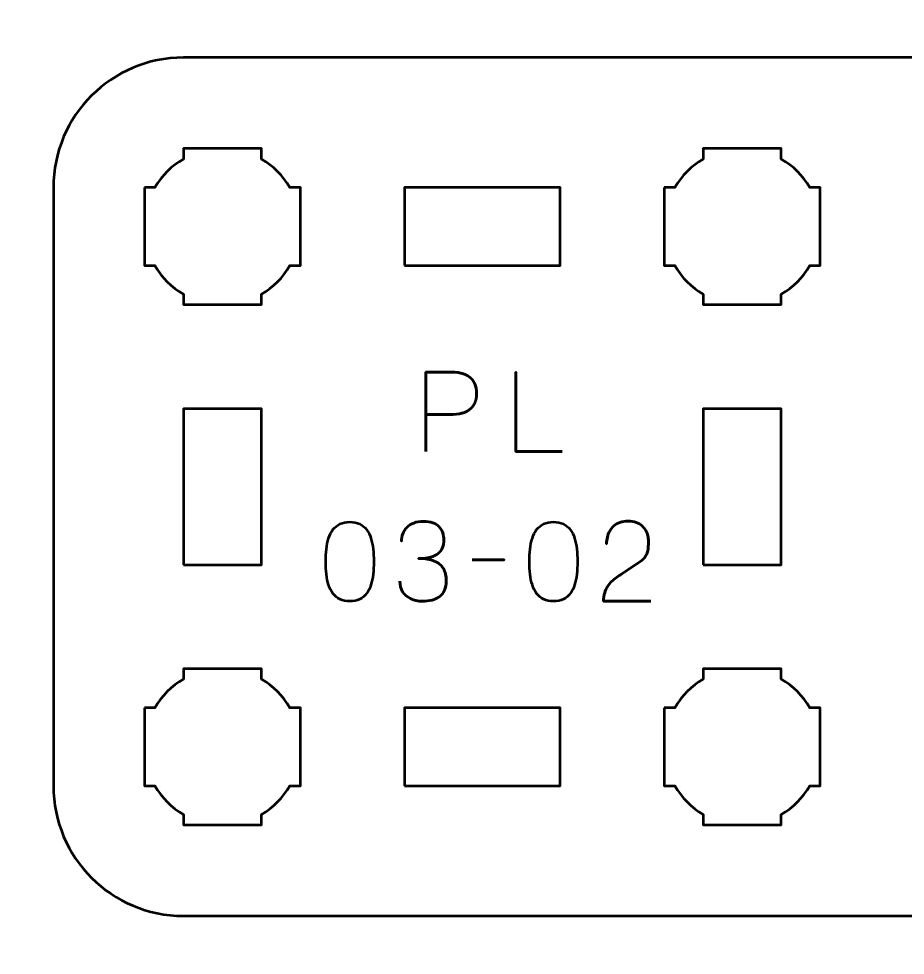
# Model space of a CAD drawing. Header units: centimetres. Extents: x -21 to 0, y -29.7 to 0.
# Drawn here: x -7.284 to -3.873, y -22.051 to -18.451 of the extents above; entities that cross this region are included whole.
import ezdxf

# ---------------------------------------------------------------- set-up
doc = ezdxf.new("R2010")
doc.units = ezdxf.units.CM
doc.header["$MEASUREMENT"] = 0
doc.layers.add('Layer 1', color=7, linetype='Continuous')

msp = doc.modelspace()

# ---------------------------------------------------------------- linework, layer by layer
at = {"layer": 'Layer 1', "lineweight": 53}
for points in [[(-5.8, -19.4), (-5.2, -19.4), (-5.2, -19.1), (-5.8, -19.1), (-5.8, -19.4)], [(-6.65, -20.55), (-6.35, -20.55), (-6.35, -19.95), (-6.65, -19.95), (-6.65, -20.55)], [(-4.65, -20.55), (-4.35, -20.55), (-4.35, -19.95), (-4.65, -19.95), (-4.65, -20.55)], [(-5.8, -21.4), (-5.2, -21.4), (-5.2, -21.1), (-5.8, -21.1), (-5.8, -21.4)]]:
    msp.add_lwpolyline(points, close=True, dxfattribs=at)
at = {"layer": 'Layer 1', "color": 1, "lineweight": 53}
msp.add_open_spline([(-21.00003, -29.19995), (-21.00003, -29.19995), (-21.00003, -5.89992), (-21.00003, -5.89992), (-21.00003, -5.89992), (-21.00003, -5.81709), (-20.93286, -5.74992), (-20.85003, -5.74992), (-20.85003, -5.74992), (-20.7672, -5.74992), (-20.70003, -5.68275), (-20.70003, -5.59992), (-20.70003, -5.59992), (-20.70003, -5.51709), (-20.7672, -5.44992), (-20.85003, -5.44992), (-20.85003, -5.44992), (-20.93286, -5.44992), (-21.00003, -5.38275), (-21.00003, -5.29992), (-21.00003, -5.29992), (-21.00003, -5.21709), (-20.93286, -5.14992), (-20.85003, -5.14992), (-20.85003, -5.14992), (-20.7672, -5.14992), (-20.70003, -5.08275), (-20.70003, -4.99992), (-20.70003, -4.99992), (-20.70003, -4.91709), (-20.7672, -4.84992), (-20.85003, -4.84992), (-20.85003, -4.84992), (-20.93286, -4.84992), (-21.00003, -4.78275), (-21.00003, -4.69992), (-21.00003, -4.69992), (-21.00003, -4.61709), (-20.93286, -4.54992), (-20.85003, -4.54992), (-20.85003, -4.54992), (-20.7672, -4.54992), (-20.70003, -4.48275), (-20.70003, -4.39992), (-20.70003, -4.39992), (-20.70003, -4.31709), (-20.7672, -4.24992), (-20.85003, -4.24992), (-20.85003, -4.24992), (-20.93286, -4.24992), (-21.00003, -4.18275), (-21.00003, -4.09992), (-21.00003, -4.09992), (-21.00003, -4.01709), (-20.93286, -3.94992), (-20.85003, -3.94992), (-20.85003, -3.94992), (-20.7672, -3.94992), (-20.70003, -3.88275), (-20.70003, -3.79992), (-20.70003, -3.79992), (-20.70003, -3.71709), (-20.7672, -3.64992), (-20.85003, -3.64992), (-20.85003, -3.64992), (-20.93286, -3.64992), (-21.00003, -3.58275), (-21.00003, -3.49992), (-21.00003, -3.49992), (-21.00003, -3.41709), (-20.93286, -3.34992), (-20.85003, -3.34992), (-20.85003, -3.34992), (-20.7672, -3.34992), (-20.70003, -3.28275), (-20.70003, -3.19992), (-20.70003, -3.19992), (-20.70003, -3.11709), (-20.7672, -3.04992), (-20.85003, -3.04992), (-20.85003, -3.04992), (-20.93286, -3.04992), (-21.00003, -2.98275), (-21.00003, -2.89992), (-21.00003, -2.89992), (-21.00003, -2.81709), (-20.93286, -2.74992), (-20.85003, -2.74992), (-20.85003, -2.74992), (-20.7672, -2.74992), (-20.70003, -2.68275), (-20.70003, -2.59992), (-20.70003, -2.59992), (-20.70003, -2.51709), (-20.7672, -2.44992), (-20.85003, -2.44992), (-20.85003, -2.44992), (-20.93286, -2.44992), (-21.00003, -2.38275), (-21.00003, -2.29992), (-21.00003, -2.29992), (-21.00003, -2.21709), (-20.93286, -2.14992), (-20.85003, -2.14992), (-20.85003, -2.14992), (-20.7672, -2.14992), (-20.70003, -2.08275), (-20.70003, -1.99992), (-20.70003, -1.99992), (-20.70003, -1.91709), (-20.7672, -1.84992), (-20.85003, -1.84992), (-20.85003, -1.84992), (-20.93286, -1.84992), (-21.00003, -1.78275), (-21.00003, -1.69992), (-21.00003, -1.69992), (-21.00003, -1.61709), (-20.93286, -1.54992), (-20.85003, -1.54992), (-20.85003, -1.54992), (-20.7672, -1.54992), (-20.70003, -1.48275), (-20.70003, -1.39992), (-20.70003, -1.39992), (-20.70003, -1.31709), (-20.7672, -1.24992), (-20.85003, -1.24992), (-20.85003, -1.24992), (-20.93286, -1.24992), (-21.00003, -1.18275), (-21.00003, -1.09992), (-21.00003, -1.09992), (-21.00003, -1.09992), (-21.00003, -0.49992), (-21.00003, -0.49992), (-21.00003, -0.49992), (-21.00003, -0.22295), (-20.77694, 0.00004), (-20.49994, 0.00004), (-20.49994, 0.00004), (-20.49994, 0.00004), (-0.50008, 0.00004), (-0.50008, 0.00004), (-0.50008, 0.00004), (-0.22294, 0.00004), (0.00002, -0.22295), (0.00002, -0.49992), (0.00002, -0.49992), (0.00002, -0.49992), (0.00002, -29.19995), (0.00002, -29.19995), (0.00002, -29.19995), (0.00002, -29.47695), (-0.22294, -29.70004), (-0.50008, -29.70004), (-0.50008, -29.70004), (-0.50008, -29.70004), (-20.49994, -29.70004), (-20.49994, -29.70004), (-20.49994, -29.70004), (-20.77694, -29.70004), (-21.00003, -29.47695), (-21.00003, -29.19995)], degree=3, knots=[0, 0, 0, 0, 0.0243902, 0.0243902, 0.0243902, 0.0243902, 0.0487805, 0.0487805, 0.0487805, 0.0487805, 0.0731707, 0.0731707, 0.0731707, 0.0731707, 0.097561, 0.097561, 0.097561, 0.097561, 0.1219512, 0.1219512, 0.1219512, 0.1219512, 0.1463415, 0.1463415, 0.1463415, 0.1463415, 0.1707317, 0.1707317, 0.1707317, 0.1707317, 0.195122, 0.195122, 0.195122, 0.195122, 0.2195122, 0.2195122, 0.2195122, 0.2195122, 0.2439024, 0.2439024, 0.2439024, 0.2439024, 0.2682927, 0.2682927, 0.2682927, 0.2682927, 0.2926829, 0.2926829, 0.2926829, 0.2926829, 0.3170732, 0.3170732, 0.3170732, 0.3170732, 0.3414634, 0.3414634, 0.3414634, 0.3414634, 0.3658537, 0.3658537, 0.3658537, 0.3658537, 0.3902439, 0.3902439, 0.3902439, 0.3902439, 0.4146341, 0.4146341, 0.4146341, 0.4146341, 0.4390244, 0.4390244, 0.4390244, 0.4390244, 0.4634146, 0.4634146, 0.4634146, 0.4634146, 0.4878049, 0.4878049, 0.4878049, 0.4878049, 0.5121951, 0.5121951, 0.5121951, 0.5121951, 0.5365854, 0.5365854, 0.5365854, 0.5365854, 0.5609756, 0.5609756, 0.5609756, 0.5609756, 0.5853659, 0.5853659, 0.5853659, 0.5853659, 0.6097561, 0.6097561, 0.6097561, 0.6097561, 0.6341463, 0.6341463, 0.6341463, 0.6341463, 0.6585366, 0.6585366, 0.6585366, 0.6585366, 0.6829268, 0.6829268, 0.6829268, 0.6829268, 0.7073171, 0.7073171, 0.7073171, 0.7073171, 0.7317073, 0.7317073, 0.7317073, 0.7317073, 0.7560976, 0.7560976, 0.7560976, 0.7560976, 0.7804878, 0.7804878, 0.7804878, 0.7804878, 0.804878, 0.804878, 0.804878, 0.804878, 0.8292683, 0.8292683, 0.8292683, 0.8292683, 0.8536585, 0.8536585, 0.8536585, 0.8536585, 0.8780488, 0.8780488, 0.8780488, 0.8780488, 0.902439, 0.902439, 0.902439, 0.902439, 0.9268293, 0.9268293, 0.9268293, 0.9268293, 0.9512195, 0.9512195, 0.9512195, 0.9512195, 0.9756098, 0.9756098, 0.9756098, 0.9756098, 1, 1, 1, 1], dxfattribs=at)
at = {"layer": 'Layer 1', "color": 3, "lineweight": 53}
msp.add_open_spline([(-7.15, -21.4), (-7.15, -21.4), (-7.15, -19.1), (-7.15, -19.1), (-7.15, -19.1), (-7.15, -18.82391), (-6.92609, -18.6), (-6.65, -18.6), (-6.65, -18.6), (-6.65, -18.6), (-2.35, -18.6), (-2.35, -18.6), (-2.35, -18.6), (-2.07391, -18.6), (-1.85, -18.82391), (-1.85, -19.1), (-1.85, -19.1), (-1.85, -19.1), (-1.85, -21.4), (-1.85, -21.4), (-1.85, -21.4), (-1.85, -21.67609), (-2.07391, -21.9), (-2.35, -21.9), (-2.35, -21.9), (-2.35, -21.9), (-6.65, -21.9), (-6.65, -21.9), (-6.65, -21.9), (-6.92609, -21.9), (-7.15, -21.67609), (-7.15, -21.4)], degree=3, knots=[0, 0, 0, 0, 0.125, 0.125, 0.125, 0.125, 0.25, 0.25, 0.25, 0.25, 0.375, 0.375, 0.375, 0.375, 0.5, 0.5, 0.5, 0.5, 0.625, 0.625, 0.625, 0.625, 0.75, 0.75, 0.75, 0.75, 0.875, 0.875, 0.875, 0.875, 1, 1, 1, 1], dxfattribs=at)
at = {"layer": 'Layer 1', "lineweight": 53}
for points in [[(-6.8, -19.1), (-6.8, -19.1), (-6.75985, -19.1), (-6.75985, -19.1), (-6.75985, -19.1), (-6.7335, -19.05447), (-6.69553, -19.0165), (-6.65, -18.99015), (-6.65, -18.99015), (-6.65, -18.99015), (-6.65, -18.95), (-6.65, -18.95), (-6.65, -18.95), (-6.65, -18.95), (-6.5, -18.95), (-6.5, -18.95), (-6.5, -18.95), (-6.5, -18.95), (-6.35, -18.95), (-6.35, -18.95), (-6.35, -18.95), (-6.35, -18.95), (-6.35, -18.99015), (-6.35, -18.99015), (-6.35, -18.99015), (-6.30447, -19.0165), (-6.2665, -19.05447), (-6.24015, -19.1), (-6.24015, -19.1), (-6.24015, -19.1), (-6.2, -19.1), (-6.2, -19.1), (-6.2, -19.1), (-6.2, -19.1), (-6.2, -19.25), (-6.2, -19.25), (-6.2, -19.25), (-6.2, -19.25), (-6.2, -19.4), (-6.2, -19.4), (-6.2, -19.4), (-6.2, -19.4), (-6.24015, -19.4), (-6.24015, -19.4), (-6.24015, -19.4), (-6.2665, -19.44553), (-6.30447, -19.4835), (-6.35, -19.50985), (-6.35, -19.50985), (-6.35, -19.50985), (-6.35, -19.55), (-6.35, -19.55), (-6.35, -19.55), (-6.35, -19.55), (-6.5, -19.55), (-6.5, -19.55), (-6.5, -19.55), (-6.5, -19.55), (-6.65, -19.55), (-6.65, -19.55), (-6.65, -19.55), (-6.65, -19.55), (-6.65, -19.50985), (-6.65, -19.50985), (-6.65, -19.50985), (-6.69553, -19.4835), (-6.7335, -19.44553), (-6.75985, -19.4), (-6.75985, -19.4), (-6.75985, -19.4), (-6.8, -19.4), (-6.8, -19.4), (-6.8, -19.4), (-6.8, -19.4), (-6.8, -19.25), (-6.8, -19.25), (-6.8, -19.25), (-6.8, -19.25), (-6.8, -19.1), (-6.8, -19.1)], [(-4.8, -19.1), (-4.8, -19.1), (-4.75985, -19.1), (-4.75985, -19.1), (-4.75985, -19.1), (-4.7335, -19.05447), (-4.69553, -19.0165), (-4.65, -18.99015), (-4.65, -18.99015), (-4.65, -18.99015), (-4.65, -18.95), (-4.65, -18.95), (-4.65, -18.95), (-4.65, -18.95), (-4.5, -18.95), (-4.5, -18.95), (-4.5, -18.95), (-4.5, -18.95), (-4.35, -18.95), (-4.35, -18.95), (-4.35, -18.95), (-4.35, -18.95), (-4.35, -18.99015), (-4.35, -18.99015), (-4.35, -18.99015), (-4.30447, -19.0165), (-4.2665, -19.05447), (-4.24015, -19.1), (-4.24015, -19.1), (-4.24015, -19.1), (-4.2, -19.1), (-4.2, -19.1), (-4.2, -19.1), (-4.2, -19.1), (-4.2, -19.25), (-4.2, -19.25), (-4.2, -19.25), (-4.2, -19.25), (-4.2, -19.4), (-4.2, -19.4), (-4.2, -19.4), (-4.2, -19.4), (-4.24015, -19.4), (-4.24015, -19.4), (-4.24015, -19.4), (-4.2665, -19.44553), (-4.30447, -19.4835), (-4.35, -19.50985), (-4.35, -19.50985), (-4.35, -19.50985), (-4.35, -19.55), (-4.35, -19.55), (-4.35, -19.55), (-4.35, -19.55), (-4.5, -19.55), (-4.5, -19.55), (-4.5, -19.55), (-4.5, -19.55), (-4.65, -19.55), (-4.65, -19.55), (-4.65, -19.55), (-4.65, -19.55), (-4.65, -19.50985), (-4.65, -19.50985), (-4.65, -19.50985), (-4.69553, -19.4835), (-4.7335, -19.44553), (-4.75985, -19.4), (-4.75985, -19.4), (-4.75985, -19.4), (-4.8, -19.4), (-4.8, -19.4), (-4.8, -19.4), (-4.8, -19.4), (-4.8, -19.25), (-4.8, -19.25), (-4.8, -19.25), (-4.8, -19.25), (-4.8, -19.1), (-4.8, -19.1)], [(-6.8, -21.1), (-6.8, -21.1), (-6.75985, -21.1), (-6.75985, -21.1), (-6.75985, -21.1), (-6.7335, -21.05447), (-6.69553, -21.0165), (-6.65, -20.99015), (-6.65, -20.99015), (-6.65, -20.99015), (-6.65, -20.95), (-6.65, -20.95), (-6.65, -20.95), (-6.65, -20.95), (-6.5, -20.95), (-6.5, -20.95), (-6.5, -20.95), (-6.5, -20.95), (-6.35, -20.95), (-6.35, -20.95), (-6.35, -20.95), (-6.35, -20.95), (-6.35, -20.99015), (-6.35, -20.99015), (-6.35, -20.99015), (-6.30447, -21.0165), (-6.2665, -21.05447), (-6.24015, -21.1), (-6.24015, -21.1), (-6.24015, -21.1), (-6.2, -21.1), (-6.2, -21.1), (-6.2, -21.1), (-6.2, -21.1), (-6.2, -21.25), (-6.2, -21.25), (-6.2, -21.25), (-6.2, -21.25), (-6.2, -21.4), (-6.2, -21.4), (-6.2, -21.4), (-6.2, -21.4), (-6.24015, -21.4), (-6.24015, -21.4), (-6.24015, -21.4), (-6.2665, -21.44553), (-6.30447, -21.4835), (-6.35, -21.50985), (-6.35, -21.50985), (-6.35, -21.50985), (-6.35, -21.55), (-6.35, -21.55), (-6.35, -21.55), (-6.35, -21.55), (-6.5, -21.55), (-6.5, -21.55), (-6.5, -21.55), (-6.5, -21.55), (-6.65, -21.55), (-6.65, -21.55), (-6.65, -21.55), (-6.65, -21.55), (-6.65, -21.50985), (-6.65, -21.50985), (-6.65, -21.50985), (-6.69553, -21.4835), (-6.7335, -21.44553), (-6.75985, -21.4), (-6.75985, -21.4), (-6.75985, -21.4), (-6.8, -21.4), (-6.8, -21.4), (-6.8, -21.4), (-6.8, -21.4), (-6.8, -21.25), (-6.8, -21.25), (-6.8, -21.25), (-6.8, -21.25), (-6.8, -21.1), (-6.8, -21.1)], [(-4.8, -21.1), (-4.8, -21.1), (-4.75985, -21.1), (-4.75985, -21.1), (-4.75985, -21.1), (-4.7335, -21.05447), (-4.69553, -21.0165), (-4.65, -20.99015), (-4.65, -20.99015), (-4.65, -20.99015), (-4.65, -20.95), (-4.65, -20.95), (-4.65, -20.95), (-4.65, -20.95), (-4.5, -20.95), (-4.5, -20.95), (-4.5, -20.95), (-4.5, -20.95), (-4.35, -20.95), (-4.35, -20.95), (-4.35, -20.95), (-4.35, -20.95), (-4.35, -20.99015), (-4.35, -20.99015), (-4.35, -20.99015), (-4.30447, -21.0165), (-4.2665, -21.05447), (-4.24015, -21.1), (-4.24015, -21.1), (-4.24015, -21.1), (-4.2, -21.1), (-4.2, -21.1), (-4.2, -21.1), (-4.2, -21.1), (-4.2, -21.25), (-4.2, -21.25), (-4.2, -21.25), (-4.2, -21.25), (-4.2, -21.4), (-4.2, -21.4), (-4.2, -21.4), (-4.2, -21.4), (-4.24015, -21.4), (-4.24015, -21.4), (-4.24015, -21.4), (-4.2665, -21.44553), (-4.30447, -21.4835), (-4.35, -21.50985), (-4.35, -21.50985), (-4.35, -21.50985), (-4.35, -21.55), (-4.35, -21.55), (-4.35, -21.55), (-4.35, -21.55), (-4.5, -21.55), (-4.5, -21.55), (-4.5, -21.55), (-4.5, -21.55), (-4.65, -21.55), (-4.65, -21.55), (-4.65, -21.55), (-4.65, -21.55), (-4.65, -21.50985), (-4.65, -21.50985), (-4.65, -21.50985), (-4.69553, -21.4835), (-4.7335, -21.44553), (-4.75985, -21.4), (-4.75985, -21.4), (-4.75985, -21.4), (-4.8, -21.4), (-4.8, -21.4), (-4.8, -21.4), (-4.8, -21.4), (-4.8, -21.25), (-4.8, -21.25), (-4.8, -21.25), (-4.8, -21.25), (-4.8, -21.1), (-4.8, -21.1)]]:
    msp.add_open_spline(points, degree=3, knots=[0, 0, 0, 0, 0.05, 0.05, 0.05, 0.05, 0.1, 0.1, 0.1, 0.1, 0.15, 0.15, 0.15, 0.15, 0.2, 0.2, 0.2, 0.2, 0.25, 0.25, 0.25, 0.25, 0.3, 0.3, 0.3, 0.3, 0.35, 0.35, 0.35, 0.35, 0.4, 0.4, 0.4, 0.4, 0.45, 0.45, 0.45, 0.45, 0.5, 0.5, 0.5, 0.5, 0.55, 0.55, 0.55, 0.55, 0.6, 0.6, 0.6, 0.6, 0.65, 0.65, 0.65, 0.65, 0.7, 0.7, 0.7, 0.7, 0.75, 0.75, 0.75, 0.75, 0.8, 0.8, 0.8, 0.8, 0.85, 0.85, 0.85, 0.85, 0.9, 0.9, 0.9, 0.9, 0.95, 0.95, 0.95, 0.95, 1, 1, 1, 1], dxfattribs=at)
at = {"layer": 'Layer 1', "color": 5, "lineweight": 53}
for points, knots in [([(-5.71759, -20.11494), (-5.71759, -20.11494), (-5.71759, -19.80972), (-5.71759, -19.80972), (-5.71759, -19.80972), (-5.71759, -19.80972), (-5.62022, -19.80972), (-5.62022, -19.80972), (-5.62022, -19.80972), (-5.60075, -19.80979), (-5.58474, -19.81198), (-5.57211, -19.81621), (-5.57211, -19.81621), (-5.55955, -19.82037), (-5.54967, -19.82616), (-5.54254, -19.8335), (-5.54254, -19.8335), (-5.53542, -19.84076), (-5.53034, -19.84909), (-5.52723, -19.85847), (-5.52723, -19.85847), (-5.5242, -19.86786), (-5.52244, -19.87766), (-5.52201, -19.88804), (-5.52201, -19.88804), (-5.52152, -19.89841), (-5.52272, -19.90857), (-5.52554, -19.91844), (-5.52554, -19.91844), (-5.52843, -19.92832), (-5.5333, -19.93728), (-5.54029, -19.94533), (-5.54029, -19.94533), (-5.5472, -19.95337), (-5.55658, -19.95979), (-5.56837, -19.96452), (-5.56837, -19.96452), (-5.58015, -19.96931), (-5.59475, -19.97171), (-5.61218, -19.97185), (-5.61218, -19.97185), (-5.61218, -19.97185), (-5.71759, -19.97185), (-5.71759, -19.97185), (-5.71759, -19.97185), (-5.71759, -19.97185), (-5.61218, -19.97185), (-5.61218, -19.97185), (-5.61218, -19.97185), (-5.59511, -19.97171), (-5.58064, -19.96931), (-5.56893, -19.96452), (-5.56893, -19.96452), (-5.55715, -19.95979), (-5.54776, -19.95337), (-5.54071, -19.94533), (-5.54071, -19.94533), (-5.53372, -19.93728), (-5.52871, -19.92832), (-5.52575, -19.91844), (-5.52575, -19.91844), (-5.52279, -19.90857), (-5.52152, -19.89841), (-5.52201, -19.88804), (-5.52201, -19.88804), (-5.52244, -19.87766), (-5.5242, -19.86786), (-5.52737, -19.85847), (-5.52737, -19.85847), (-5.53048, -19.84909), (-5.5357, -19.84076), (-5.54283, -19.8335), (-5.54283, -19.8335), (-5.55002, -19.82616), (-5.5599, -19.82037), (-5.57246, -19.81621), (-5.57246, -19.81621), (-5.58509, -19.81198), (-5.60096, -19.80979), (-5.62022, -19.80972), (-5.62022, -19.80972), (-5.62022, -19.80972), (-5.71759, -19.80972), (-5.71759, -19.80972), (-5.71759, -19.80972), (-5.71759, -19.80972), (-5.71759, -20.11494), (-5.71759, -20.11494)], [0, 0, 0, 0, 0.0454545, 0.0454545, 0.0454545, 0.0454545, 0.0909091, 0.0909091, 0.0909091, 0.0909091, 0.1363636, 0.1363636, 0.1363636, 0.1363636, 0.1818182, 0.1818182, 0.1818182, 0.1818182, 0.2272727, 0.2272727, 0.2272727, 0.2272727, 0.2727273, 0.2727273, 0.2727273, 0.2727273, 0.3181818, 0.3181818, 0.3181818, 0.3181818, 0.3636364, 0.3636364, 0.3636364, 0.3636364, 0.4090909, 0.4090909, 0.4090909, 0.4090909, 0.4545455, 0.4545455, 0.4545455, 0.4545455, 0.5, 0.5, 0.5, 0.5, 0.5454545, 0.5454545, 0.5454545, 0.5454545, 0.5909091, 0.5909091, 0.5909091, 0.5909091, 0.6363636, 0.6363636, 0.6363636, 0.6363636, 0.6818182, 0.6818182, 0.6818182, 0.6818182, 0.7272727, 0.7272727, 0.7272727, 0.7272727, 0.7727273, 0.7727273, 0.7727273, 0.7727273, 0.8181818, 0.8181818, 0.8181818, 0.8181818, 0.8636364, 0.8636364, 0.8636364, 0.8636364, 0.9090909, 0.9090909, 0.9090909, 0.9090909, 0.9545455, 0.9545455, 0.9545455, 0.9545455, 1, 1, 1, 1]), ([(-5.19309, -20.11494), (-5.19309, -20.11494), (-5.37131, -20.11494), (-5.37131, -20.11494), (-5.37131, -20.11494), (-5.37131, -20.11494), (-5.37131, -19.80972), (-5.37131, -19.80972), (-5.37131, -19.80972), (-5.37131, -19.80972), (-5.37131, -20.11494), (-5.37131, -20.11494), (-5.37131, -20.11494), (-5.37131, -20.11494), (-5.19309, -20.11494), (-5.19309, -20.11494)], [0, 0, 0, 0, 0.25, 0.25, 0.25, 0.25, 0.5, 0.5, 0.5, 0.5, 0.75, 0.75, 0.75, 0.75, 1, 1, 1, 1]), ([(-6.0099, -20.69025), (-5.99509, -20.69018), (-5.98232, -20.68757), (-5.97166, -20.68249), (-5.97166, -20.68249), (-5.96108, -20.67741), (-5.95226, -20.67014), (-5.94521, -20.6609), (-5.94521, -20.6609), (-5.93822, -20.65159), (-5.93272, -20.64058), (-5.92863, -20.62788), (-5.92863, -20.62788), (-5.9246, -20.61518), (-5.92171, -20.60128), (-5.92009, -20.58604), (-5.92009, -20.58604), (-5.91839, -20.5708), (-5.91755, -20.55478), (-5.91762, -20.53785), (-5.91762, -20.53785), (-5.91755, -20.52099), (-5.91839, -20.50497), (-5.92009, -20.4898), (-5.92009, -20.4898), (-5.92171, -20.47463), (-5.9246, -20.46066), (-5.92863, -20.44796), (-5.92863, -20.44796), (-5.93272, -20.43533), (-5.93822, -20.42433), (-5.94521, -20.41494), (-5.94521, -20.41494), (-5.95226, -20.40563), (-5.96108, -20.39836), (-5.97166, -20.39328), (-5.97166, -20.39328), (-5.98232, -20.38813), (-5.99509, -20.38552), (-6.0099, -20.38545), (-6.0099, -20.38545), (-6.02472, -20.38552), (-6.03749, -20.38813), (-6.04815, -20.39328), (-6.04815, -20.39328), (-6.05873, -20.39836), (-6.06755, -20.40563), (-6.0746, -20.41494), (-6.0746, -20.41494), (-6.08159, -20.42433), (-6.08709, -20.43533), (-6.09118, -20.44796), (-6.09118, -20.44796), (-6.09521, -20.46066), (-6.0981, -20.47463), (-6.09972, -20.4898), (-6.09972, -20.4898), (-6.10141, -20.50497), (-6.10226, -20.52099), (-6.10219, -20.53785), (-6.10219, -20.53785), (-6.10226, -20.55478), (-6.10141, -20.5708), (-6.09972, -20.58604), (-6.09972, -20.58604), (-6.0981, -20.60128), (-6.09521, -20.61518), (-6.09118, -20.62788), (-6.09118, -20.62788), (-6.08709, -20.64058), (-6.08159, -20.65159), (-6.0746, -20.6609), (-6.0746, -20.6609), (-6.06755, -20.67014), (-6.05873, -20.67741), (-6.04815, -20.68249), (-6.04815, -20.68249), (-6.03749, -20.68757), (-6.02472, -20.69018), (-6.0099, -20.69025)], [0, 0, 0, 0, 0.05, 0.05, 0.05, 0.05, 0.1, 0.1, 0.1, 0.1, 0.15, 0.15, 0.15, 0.15, 0.2, 0.2, 0.2, 0.2, 0.25, 0.25, 0.25, 0.25, 0.3, 0.3, 0.3, 0.3, 0.35, 0.35, 0.35, 0.35, 0.4, 0.4, 0.4, 0.4, 0.45, 0.45, 0.45, 0.45, 0.5, 0.5, 0.5, 0.5, 0.55, 0.55, 0.55, 0.55, 0.6, 0.6, 0.6, 0.6, 0.65, 0.65, 0.65, 0.65, 0.7, 0.7, 0.7, 0.7, 0.75, 0.75, 0.75, 0.75, 0.8, 0.8, 0.8, 0.8, 0.85, 0.85, 0.85, 0.85, 0.9, 0.9, 0.9, 0.9, 0.95, 0.95, 0.95, 0.95, 1, 1, 1, 1]), ([(-6.0099, -20.69025), (-5.99509, -20.69018), (-5.98232, -20.68757), (-5.97166, -20.68249), (-5.97166, -20.68249), (-5.96108, -20.67741), (-5.95226, -20.67014), (-5.94521, -20.6609), (-5.94521, -20.6609), (-5.93822, -20.65159), (-5.93272, -20.64058), (-5.92863, -20.62788), (-5.92863, -20.62788), (-5.9246, -20.61518), (-5.92171, -20.60128), (-5.92009, -20.58604), (-5.92009, -20.58604), (-5.91839, -20.5708), (-5.91755, -20.55478), (-5.91762, -20.53785), (-5.91762, -20.53785), (-5.91755, -20.52099), (-5.91839, -20.50497), (-5.92009, -20.4898), (-5.92009, -20.4898), (-5.92171, -20.47463), (-5.9246, -20.46066), (-5.92863, -20.44796), (-5.92863, -20.44796), (-5.93272, -20.43533), (-5.93822, -20.42433), (-5.94521, -20.41494), (-5.94521, -20.41494), (-5.95226, -20.40563), (-5.96108, -20.39836), (-5.97166, -20.39328), (-5.97166, -20.39328), (-5.98232, -20.38813), (-5.99509, -20.38552), (-6.0099, -20.38545), (-6.0099, -20.38545), (-6.02472, -20.38552), (-6.03749, -20.38813), (-6.04815, -20.39328), (-6.04815, -20.39328), (-6.05873, -20.39836), (-6.06755, -20.40563), (-6.0746, -20.41494), (-6.0746, -20.41494), (-6.08159, -20.42433), (-6.08709, -20.43533), (-6.09118, -20.44796), (-6.09118, -20.44796), (-6.09521, -20.46066), (-6.0981, -20.47463), (-6.09972, -20.4898), (-6.09972, -20.4898), (-6.10141, -20.50497), (-6.10226, -20.52099), (-6.10219, -20.53785), (-6.10219, -20.53785), (-6.10226, -20.55478), (-6.10141, -20.5708), (-6.09972, -20.58604), (-6.09972, -20.58604), (-6.0981, -20.60128), (-6.09521, -20.61518), (-6.09118, -20.62788), (-6.09118, -20.62788), (-6.08709, -20.64058), (-6.08159, -20.65159), (-6.0746, -20.6609), (-6.0746, -20.6609), (-6.06755, -20.67014), (-6.05873, -20.67741), (-6.04815, -20.68249), (-6.04815, -20.68249), (-6.03749, -20.68757), (-6.02472, -20.69018), (-6.0099, -20.69025)], [0, 0, 0, 0, 0.05, 0.05, 0.05, 0.05, 0.1, 0.1, 0.1, 0.1, 0.15, 0.15, 0.15, 0.15, 0.2, 0.2, 0.2, 0.2, 0.25, 0.25, 0.25, 0.25, 0.3, 0.3, 0.3, 0.3, 0.35, 0.35, 0.35, 0.35, 0.4, 0.4, 0.4, 0.4, 0.45, 0.45, 0.45, 0.45, 0.5, 0.5, 0.5, 0.5, 0.55, 0.55, 0.55, 0.55, 0.6, 0.6, 0.6, 0.6, 0.65, 0.65, 0.65, 0.65, 0.7, 0.7, 0.7, 0.7, 0.75, 0.75, 0.75, 0.75, 0.8, 0.8, 0.8, 0.8, 0.85, 0.85, 0.85, 0.85, 0.9, 0.9, 0.9, 0.9, 0.95, 0.95, 0.95, 0.95, 1, 1, 1, 1]), ([(-5.81729, -20.61363), (-5.81722, -20.62887), (-5.81369, -20.64213), (-5.80671, -20.65363), (-5.80671, -20.65363), (-5.79972, -20.66506), (-5.78977, -20.67402), (-5.77679, -20.68044), (-5.77679, -20.68044), (-5.76381, -20.68686), (-5.74822, -20.69011), (-5.73008, -20.69025), (-5.73008, -20.69025), (-5.71647, -20.69025), (-5.70412, -20.68884), (-5.6929, -20.68588), (-5.6929, -20.68588), (-5.68175, -20.68291), (-5.67216, -20.67833), (-5.66404, -20.67205), (-5.66404, -20.67205), (-5.65593, -20.66577), (-5.64972, -20.65765), (-5.64528, -20.64778), (-5.64528, -20.64778), (-5.6409, -20.63783), (-5.63872, -20.6259), (-5.63865, -20.61193), (-5.63865, -20.61193), (-5.63857, -20.59331), (-5.64238, -20.57757), (-5.64993, -20.5648), (-5.64993, -20.5648), (-5.65748, -20.55203), (-5.6692, -20.54244), (-5.68493, -20.53588), (-5.68493, -20.53588), (-5.70066, -20.52931), (-5.72084, -20.526), (-5.74532, -20.526), (-5.74532, -20.526), (-5.72705, -20.52607), (-5.71174, -20.52438), (-5.69925, -20.52092), (-5.69925, -20.52092), (-5.68683, -20.51746), (-5.67689, -20.51259), (-5.66941, -20.50624), (-5.66941, -20.50624), (-5.66193, -20.49996), (-5.6565, -20.49248), (-5.65325, -20.48388), (-5.65325, -20.48388), (-5.64993, -20.47534), (-5.64831, -20.46596), (-5.64838, -20.45573), (-5.64838, -20.45573), (-5.64831, -20.44549), (-5.64972, -20.43604), (-5.65254, -20.42729), (-5.65254, -20.42729), (-5.6553, -20.41854), (-5.65981, -20.41085), (-5.66595, -20.40429), (-5.66595, -20.40429), (-5.67209, -20.39773), (-5.6802, -20.39258), (-5.69015, -20.38891), (-5.69015, -20.38891), (-5.70017, -20.38524), (-5.71238, -20.38341), (-5.7267, -20.38334), (-5.7267, -20.38334), (-5.74095, -20.38341), (-5.75344, -20.38552), (-5.76402, -20.38962), (-5.76402, -20.38962), (-5.77468, -20.39371), (-5.78342, -20.39928), (-5.79048, -20.40641), (-5.79048, -20.40641), (-5.79746, -20.41353), (-5.80269, -20.42165), (-5.80614, -20.43082), (-5.80614, -20.43082), (-5.80967, -20.43999), (-5.81136, -20.44973), (-5.81136, -20.45996), (-5.81136, -20.45996), (-5.81136, -20.44973), (-5.80967, -20.43999), (-5.80614, -20.43082), (-5.80614, -20.43082), (-5.80269, -20.42165), (-5.79746, -20.41353), (-5.79048, -20.40641), (-5.79048, -20.40641), (-5.78342, -20.39928), (-5.77468, -20.39371), (-5.76402, -20.38962), (-5.76402, -20.38962), (-5.75344, -20.38552), (-5.74095, -20.38341), (-5.7267, -20.38334), (-5.7267, -20.38334), (-5.71238, -20.38341), (-5.70017, -20.38524), (-5.69015, -20.38891), (-5.69015, -20.38891), (-5.6802, -20.39258), (-5.67209, -20.39773), (-5.66595, -20.40429), (-5.66595, -20.40429), (-5.65981, -20.41085), (-5.6553, -20.41854), (-5.65254, -20.42729), (-5.65254, -20.42729), (-5.64972, -20.43604), (-5.64831, -20.44549), (-5.64838, -20.45573), (-5.64838, -20.45573), (-5.64831, -20.46596), (-5.64993, -20.47534), (-5.65325, -20.48388), (-5.65325, -20.48388), (-5.6565, -20.49248), (-5.66193, -20.49996), (-5.66941, -20.50624), (-5.66941, -20.50624), (-5.67689, -20.51259), (-5.68683, -20.51746), (-5.69925, -20.52092), (-5.69925, -20.52092), (-5.71174, -20.52438), (-5.72705, -20.52607), (-5.74532, -20.526), (-5.74532, -20.526), (-5.72084, -20.526), (-5.70066, -20.52931), (-5.68493, -20.53588), (-5.68493, -20.53588), (-5.6692, -20.54244), (-5.65748, -20.55203), (-5.64993, -20.5648), (-5.64993, -20.5648), (-5.64238, -20.57757), (-5.63857, -20.59331), (-5.63865, -20.61193), (-5.63865, -20.61193), (-5.63872, -20.6259), (-5.6409, -20.63783), (-5.64528, -20.64778), (-5.64528, -20.64778), (-5.64972, -20.65765), (-5.65593, -20.66577), (-5.66404, -20.67205), (-5.66404, -20.67205), (-5.67216, -20.67833), (-5.68175, -20.68291), (-5.6929, -20.68588), (-5.6929, -20.68588), (-5.70412, -20.68884), (-5.71647, -20.69025), (-5.73008, -20.69025), (-5.73008, -20.69025), (-5.74822, -20.69011), (-5.76381, -20.68686), (-5.77679, -20.68044), (-5.77679, -20.68044), (-5.78977, -20.67402), (-5.79972, -20.66506), (-5.80671, -20.65363), (-5.80671, -20.65363), (-5.81369, -20.64213), (-5.81722, -20.62887), (-5.81729, -20.61363)], [0, 0, 0, 0, 0.0227273, 0.0227273, 0.0227273, 0.0227273, 0.0454545, 0.0454545, 0.0454545, 0.0454545, 0.0681818, 0.0681818, 0.0681818, 0.0681818, 0.0909091, 0.0909091, 0.0909091, 0.0909091, 0.1136364, 0.1136364, 0.1136364, 0.1136364, 0.1363636, 0.1363636, 0.1363636, 0.1363636, 0.1590909, 0.1590909, 0.1590909, 0.1590909, 0.1818182, 0.1818182, 0.1818182, 0.1818182, 0.2045455, 0.2045455, 0.2045455, 0.2045455, 0.2272727, 0.2272727, 0.2272727, 0.2272727, 0.25, 0.25, 0.25, 0.25, 0.2727273, 0.2727273, 0.2727273, 0.2727273, 0.2954545, 0.2954545, 0.2954545, 0.2954545, 0.3181818, 0.3181818, 0.3181818, 0.3181818, 0.3409091, 0.3409091, 0.3409091, 0.3409091, 0.3636364, 0.3636364, 0.3636364, 0.3636364, 0.3863636, 0.3863636, 0.3863636, 0.3863636, 0.4090909, 0.4090909, 0.4090909, 0.4090909, 0.4318182, 0.4318182, 0.4318182, 0.4318182, 0.4545455, 0.4545455, 0.4545455, 0.4545455, 0.4772727, 0.4772727, 0.4772727, 0.4772727, 0.5, 0.5, 0.5, 0.5, 0.5227273, 0.5227273, 0.5227273, 0.5227273, 0.5454545, 0.5454545, 0.5454545, 0.5454545, 0.5681818, 0.5681818, 0.5681818, 0.5681818, 0.5909091, 0.5909091, 0.5909091, 0.5909091, 0.6136364, 0.6136364, 0.6136364, 0.6136364, 0.6363636, 0.6363636, 0.6363636, 0.6363636, 0.6590909, 0.6590909, 0.6590909, 0.6590909, 0.6818182, 0.6818182, 0.6818182, 0.6818182, 0.7045455, 0.7045455, 0.7045455, 0.7045455, 0.7272727, 0.7272727, 0.7272727, 0.7272727, 0.75, 0.75, 0.75, 0.75, 0.7727273, 0.7727273, 0.7727273, 0.7727273, 0.7954545, 0.7954545, 0.7954545, 0.7954545, 0.8181818, 0.8181818, 0.8181818, 0.8181818, 0.8409091, 0.8409091, 0.8409091, 0.8409091, 0.8636364, 0.8636364, 0.8636364, 0.8636364, 0.8863636, 0.8863636, 0.8863636, 0.8863636, 0.9090909, 0.9090909, 0.9090909, 0.9090909, 0.9318182, 0.9318182, 0.9318182, 0.9318182, 0.9545455, 0.9545455, 0.9545455, 0.9545455, 0.9772727, 0.9772727, 0.9772727, 0.9772727, 1, 1, 1, 1]), ([(-5.22632, -20.69025), (-5.21151, -20.69018), (-5.19874, -20.68757), (-5.18808, -20.68249), (-5.18808, -20.68249), (-5.1775, -20.67741), (-5.16868, -20.67014), (-5.16163, -20.6609), (-5.16163, -20.6609), (-5.15464, -20.65159), (-5.14914, -20.64058), (-5.14505, -20.62788), (-5.14505, -20.62788), (-5.14102, -20.61518), (-5.13813, -20.60128), (-5.13651, -20.58604), (-5.13651, -20.58604), (-5.13481, -20.5708), (-5.13397, -20.55478), (-5.13404, -20.53785), (-5.13404, -20.53785), (-5.13397, -20.52099), (-5.13481, -20.50497), (-5.13651, -20.4898), (-5.13651, -20.4898), (-5.13813, -20.47463), (-5.14102, -20.46066), (-5.14505, -20.44796), (-5.14505, -20.44796), (-5.14914, -20.43533), (-5.15464, -20.42433), (-5.16163, -20.41494), (-5.16163, -20.41494), (-5.16868, -20.40563), (-5.1775, -20.39836), (-5.18808, -20.39328), (-5.18808, -20.39328), (-5.19874, -20.38813), (-5.21151, -20.38552), (-5.22632, -20.38545), (-5.22632, -20.38545), (-5.24114, -20.38552), (-5.25391, -20.38813), (-5.26457, -20.39328), (-5.26457, -20.39328), (-5.27515, -20.39836), (-5.28397, -20.40563), (-5.29102, -20.41494), (-5.29102, -20.41494), (-5.29801, -20.42433), (-5.30351, -20.43533), (-5.3076, -20.44796), (-5.3076, -20.44796), (-5.31163, -20.46066), (-5.31452, -20.47463), (-5.31614, -20.4898), (-5.31614, -20.4898), (-5.31783, -20.50497), (-5.31868, -20.52099), (-5.31861, -20.53785), (-5.31861, -20.53785), (-5.31868, -20.55478), (-5.31783, -20.5708), (-5.31614, -20.58604), (-5.31614, -20.58604), (-5.31452, -20.60128), (-5.31163, -20.61518), (-5.3076, -20.62788), (-5.3076, -20.62788), (-5.30351, -20.64058), (-5.29801, -20.65159), (-5.29102, -20.6609), (-5.29102, -20.6609), (-5.28397, -20.67014), (-5.27515, -20.67741), (-5.26457, -20.68249), (-5.26457, -20.68249), (-5.25391, -20.68757), (-5.24114, -20.69018), (-5.22632, -20.69025)], [0, 0, 0, 0, 0.05, 0.05, 0.05, 0.05, 0.1, 0.1, 0.1, 0.1, 0.15, 0.15, 0.15, 0.15, 0.2, 0.2, 0.2, 0.2, 0.25, 0.25, 0.25, 0.25, 0.3, 0.3, 0.3, 0.3, 0.35, 0.35, 0.35, 0.35, 0.4, 0.4, 0.4, 0.4, 0.45, 0.45, 0.45, 0.45, 0.5, 0.5, 0.5, 0.5, 0.55, 0.55, 0.55, 0.55, 0.6, 0.6, 0.6, 0.6, 0.65, 0.65, 0.65, 0.65, 0.7, 0.7, 0.7, 0.7, 0.75, 0.75, 0.75, 0.75, 0.8, 0.8, 0.8, 0.8, 0.85, 0.85, 0.85, 0.85, 0.9, 0.9, 0.9, 0.9, 0.95, 0.95, 0.95, 0.95, 1, 1, 1, 1]), ([(-5.22632, -20.69025), (-5.21151, -20.69018), (-5.19874, -20.68757), (-5.18808, -20.68249), (-5.18808, -20.68249), (-5.1775, -20.67741), (-5.16868, -20.67014), (-5.16163, -20.6609), (-5.16163, -20.6609), (-5.15464, -20.65159), (-5.14914, -20.64058), (-5.14505, -20.62788), (-5.14505, -20.62788), (-5.14102, -20.61518), (-5.13813, -20.60128), (-5.13651, -20.58604), (-5.13651, -20.58604), (-5.13481, -20.5708), (-5.13397, -20.55478), (-5.13404, -20.53785), (-5.13404, -20.53785), (-5.13397, -20.52099), (-5.13481, -20.50497), (-5.13651, -20.4898), (-5.13651, -20.4898), (-5.13813, -20.47463), (-5.14102, -20.46066), (-5.14505, -20.44796), (-5.14505, -20.44796), (-5.14914, -20.43533), (-5.15464, -20.42433), (-5.16163, -20.41494), (-5.16163, -20.41494), (-5.16868, -20.40563), (-5.1775, -20.39836), (-5.18808, -20.39328), (-5.18808, -20.39328), (-5.19874, -20.38813), (-5.21151, -20.38552), (-5.22632, -20.38545), (-5.22632, -20.38545), (-5.24114, -20.38552), (-5.25391, -20.38813), (-5.26457, -20.39328), (-5.26457, -20.39328), (-5.27515, -20.39836), (-5.28397, -20.40563), (-5.29102, -20.41494), (-5.29102, -20.41494), (-5.29801, -20.42433), (-5.30351, -20.43533), (-5.3076, -20.44796), (-5.3076, -20.44796), (-5.31163, -20.46066), (-5.31452, -20.47463), (-5.31614, -20.4898), (-5.31614, -20.4898), (-5.31783, -20.50497), (-5.31868, -20.52099), (-5.31861, -20.53785), (-5.31861, -20.53785), (-5.31868, -20.55478), (-5.31783, -20.5708), (-5.31614, -20.58604), (-5.31614, -20.58604), (-5.31452, -20.60128), (-5.31163, -20.61518), (-5.3076, -20.62788), (-5.3076, -20.62788), (-5.30351, -20.64058), (-5.29801, -20.65159), (-5.29102, -20.6609), (-5.29102, -20.6609), (-5.28397, -20.67014), (-5.27515, -20.67741), (-5.26457, -20.68249), (-5.26457, -20.68249), (-5.25391, -20.68757), (-5.24114, -20.69018), (-5.22632, -20.69025)], [0, 0, 0, 0, 0.05, 0.05, 0.05, 0.05, 0.1, 0.1, 0.1, 0.1, 0.15, 0.15, 0.15, 0.15, 0.2, 0.2, 0.2, 0.2, 0.25, 0.25, 0.25, 0.25, 0.3, 0.3, 0.3, 0.3, 0.35, 0.35, 0.35, 0.35, 0.4, 0.4, 0.4, 0.4, 0.45, 0.45, 0.45, 0.45, 0.5, 0.5, 0.5, 0.5, 0.55, 0.55, 0.55, 0.55, 0.6, 0.6, 0.6, 0.6, 0.65, 0.65, 0.65, 0.65, 0.7, 0.7, 0.7, 0.7, 0.75, 0.75, 0.75, 0.75, 0.8, 0.8, 0.8, 0.8, 0.85, 0.85, 0.85, 0.85, 0.9, 0.9, 0.9, 0.9, 0.95, 0.95, 0.95, 0.95, 1, 1, 1, 1]), ([(-4.8521, -20.69025), (-4.8521, -20.69025), (-5.03371, -20.69025), (-5.03371, -20.69025), (-5.03371, -20.69025), (-5.03336, -20.67797), (-5.03181, -20.66711), (-5.02919, -20.65779), (-5.02919, -20.65779), (-5.02651, -20.64848), (-5.02292, -20.6403), (-5.01847, -20.63324), (-5.01847, -20.63324), (-5.01395, -20.62619), (-5.0088, -20.61991), (-5.00295, -20.6144), (-5.00295, -20.6144), (-4.99709, -20.60883), (-4.99081, -20.60375), (-4.98404, -20.59895), (-4.98404, -20.59895), (-4.97727, -20.59422), (-4.97028, -20.5895), (-4.96301, -20.58484), (-4.96301, -20.58484), (-4.96301, -20.58484), (-4.89062, -20.53658), (-4.89062, -20.53658), (-4.89062, -20.53658), (-4.88322, -20.53136), (-4.87743, -20.52565), (-4.87334, -20.51951), (-4.87334, -20.51951), (-4.86918, -20.51337), (-4.86628, -20.50688), (-4.86452, -20.50003), (-4.86452, -20.50003), (-4.86283, -20.49326), (-4.86177, -20.48628), (-4.86142, -20.47922), (-4.86142, -20.47922), (-4.86106, -20.47209), (-4.86092, -20.46497), (-4.86099, -20.45784), (-4.86099, -20.45784), (-4.86099, -20.45199), (-4.86177, -20.44571), (-4.86332, -20.43893), (-4.86332, -20.43893), (-4.86494, -20.43223), (-4.86748, -20.42553), (-4.87108, -20.4189), (-4.87108, -20.4189), (-4.87468, -20.41226), (-4.87948, -20.4062), (-4.88547, -20.40069), (-4.88547, -20.40069), (-4.89147, -20.39526), (-4.89888, -20.39089), (-4.9077, -20.38757), (-4.9077, -20.38757), (-4.91652, -20.38425), (-4.92689, -20.38256), (-4.93888, -20.38249), (-4.93888, -20.38249), (-4.95095, -20.38256), (-4.9616, -20.38425), (-4.97078, -20.3875), (-4.97078, -20.3875), (-4.97995, -20.39074), (-4.98778, -20.39526), (-4.99427, -20.40097), (-4.99427, -20.40097), (-5.00076, -20.40669), (-5.00598, -20.41332), (-5.01007, -20.42073), (-5.01007, -20.42073), (-5.01417, -20.42814), (-5.01713, -20.43604), (-5.01903, -20.44437), (-5.01903, -20.44437), (-5.02094, -20.45269), (-5.02186, -20.46116), (-5.02186, -20.4697), (-5.02186, -20.4697), (-5.02186, -20.46116), (-5.02094, -20.45269), (-5.01903, -20.44437), (-5.01903, -20.44437), (-5.01713, -20.43604), (-5.01417, -20.42814), (-5.01007, -20.42073), (-5.01007, -20.42073), (-5.00598, -20.41332), (-5.00076, -20.40669), (-4.99427, -20.40097), (-4.99427, -20.40097), (-4.98778, -20.39526), (-4.97995, -20.39074), (-4.97078, -20.3875), (-4.97078, -20.3875), (-4.9616, -20.38425), (-4.95095, -20.38256), (-4.93888, -20.38249), (-4.93888, -20.38249), (-4.92689, -20.38256), (-4.91652, -20.38425), (-4.9077, -20.38757), (-4.9077, -20.38757), (-4.89888, -20.39089), (-4.89147, -20.39526), (-4.88547, -20.40069), (-4.88547, -20.40069), (-4.87948, -20.4062), (-4.87468, -20.41226), (-4.87108, -20.4189), (-4.87108, -20.4189), (-4.86748, -20.42553), (-4.86494, -20.43223), (-4.86332, -20.43893), (-4.86332, -20.43893), (-4.86177, -20.44571), (-4.86099, -20.45199), (-4.86099, -20.45784), (-4.86099, -20.45784), (-4.86092, -20.46497), (-4.86106, -20.47209), (-4.86142, -20.47922), (-4.86142, -20.47922), (-4.86177, -20.48628), (-4.86283, -20.49326), (-4.86452, -20.50003), (-4.86452, -20.50003), (-4.86628, -20.50688), (-4.86918, -20.51337), (-4.87334, -20.51951), (-4.87334, -20.51951), (-4.87743, -20.52565), (-4.88322, -20.53136), (-4.89062, -20.53658), (-4.89062, -20.53658), (-4.89062, -20.53658), (-4.96301, -20.58484), (-4.96301, -20.58484), (-4.96301, -20.58484), (-4.97028, -20.5895), (-4.97727, -20.59422), (-4.98404, -20.59895), (-4.98404, -20.59895), (-4.99081, -20.60375), (-4.99709, -20.60883), (-5.00295, -20.6144), (-5.00295, -20.6144), (-5.0088, -20.61991), (-5.01395, -20.62619), (-5.01847, -20.63324), (-5.01847, -20.63324), (-5.02292, -20.6403), (-5.02651, -20.64848), (-5.02919, -20.65779), (-5.02919, -20.65779), (-5.03181, -20.66711), (-5.03336, -20.67797), (-5.03371, -20.69025), (-5.03371, -20.69025), (-5.03371, -20.69025), (-4.8521, -20.69025), (-4.8521, -20.69025)], [0, 0, 0, 0, 0.0238095, 0.0238095, 0.0238095, 0.0238095, 0.047619, 0.047619, 0.047619, 0.047619, 0.0714286, 0.0714286, 0.0714286, 0.0714286, 0.0952381, 0.0952381, 0.0952381, 0.0952381, 0.1190476, 0.1190476, 0.1190476, 0.1190476, 0.1428571, 0.1428571, 0.1428571, 0.1428571, 0.1666667, 0.1666667, 0.1666667, 0.1666667, 0.1904762, 0.1904762, 0.1904762, 0.1904762, 0.2142857, 0.2142857, 0.2142857, 0.2142857, 0.2380952, 0.2380952, 0.2380952, 0.2380952, 0.2619048, 0.2619048, 0.2619048, 0.2619048, 0.2857143, 0.2857143, 0.2857143, 0.2857143, 0.3095238, 0.3095238, 0.3095238, 0.3095238, 0.3333333, 0.3333333, 0.3333333, 0.3333333, 0.3571429, 0.3571429, 0.3571429, 0.3571429, 0.3809524, 0.3809524, 0.3809524, 0.3809524, 0.4047619, 0.4047619, 0.4047619, 0.4047619, 0.4285714, 0.4285714, 0.4285714, 0.4285714, 0.452381, 0.452381, 0.452381, 0.452381, 0.4761905, 0.4761905, 0.4761905, 0.4761905, 0.5, 0.5, 0.5, 0.5, 0.5238095, 0.5238095, 0.5238095, 0.5238095, 0.547619, 0.547619, 0.547619, 0.547619, 0.5714286, 0.5714286, 0.5714286, 0.5714286, 0.5952381, 0.5952381, 0.5952381, 0.5952381, 0.6190476, 0.6190476, 0.6190476, 0.6190476, 0.6428571, 0.6428571, 0.6428571, 0.6428571, 0.6666667, 0.6666667, 0.6666667, 0.6666667, 0.6904762, 0.6904762, 0.6904762, 0.6904762, 0.7142857, 0.7142857, 0.7142857, 0.7142857, 0.7380952, 0.7380952, 0.7380952, 0.7380952, 0.7619048, 0.7619048, 0.7619048, 0.7619048, 0.7857143, 0.7857143, 0.7857143, 0.7857143, 0.8095238, 0.8095238, 0.8095238, 0.8095238, 0.8333333, 0.8333333, 0.8333333, 0.8333333, 0.8571429, 0.8571429, 0.8571429, 0.8571429, 0.8809524, 0.8809524, 0.8809524, 0.8809524, 0.9047619, 0.9047619, 0.9047619, 0.9047619, 0.9285714, 0.9285714, 0.9285714, 0.9285714, 0.952381, 0.952381, 0.952381, 0.952381, 0.9761905, 0.9761905, 0.9761905, 0.9761905, 1, 1, 1, 1]), ([(-5.53874, -20.53065), (-5.53874, -20.53065), (-5.41555, -20.53065), (-5.41555, -20.53065), (-5.41555, -20.53065), (-5.41555, -20.53065), (-5.53874, -20.53065), (-5.53874, -20.53065)], [0, 0, 0, 0, 0.5, 0.5, 0.5, 0.5, 1, 1, 1, 1])]:
    msp.add_open_spline(points, degree=3, knots=knots, dxfattribs=at)

doc.saveas('drawing.dxf')
